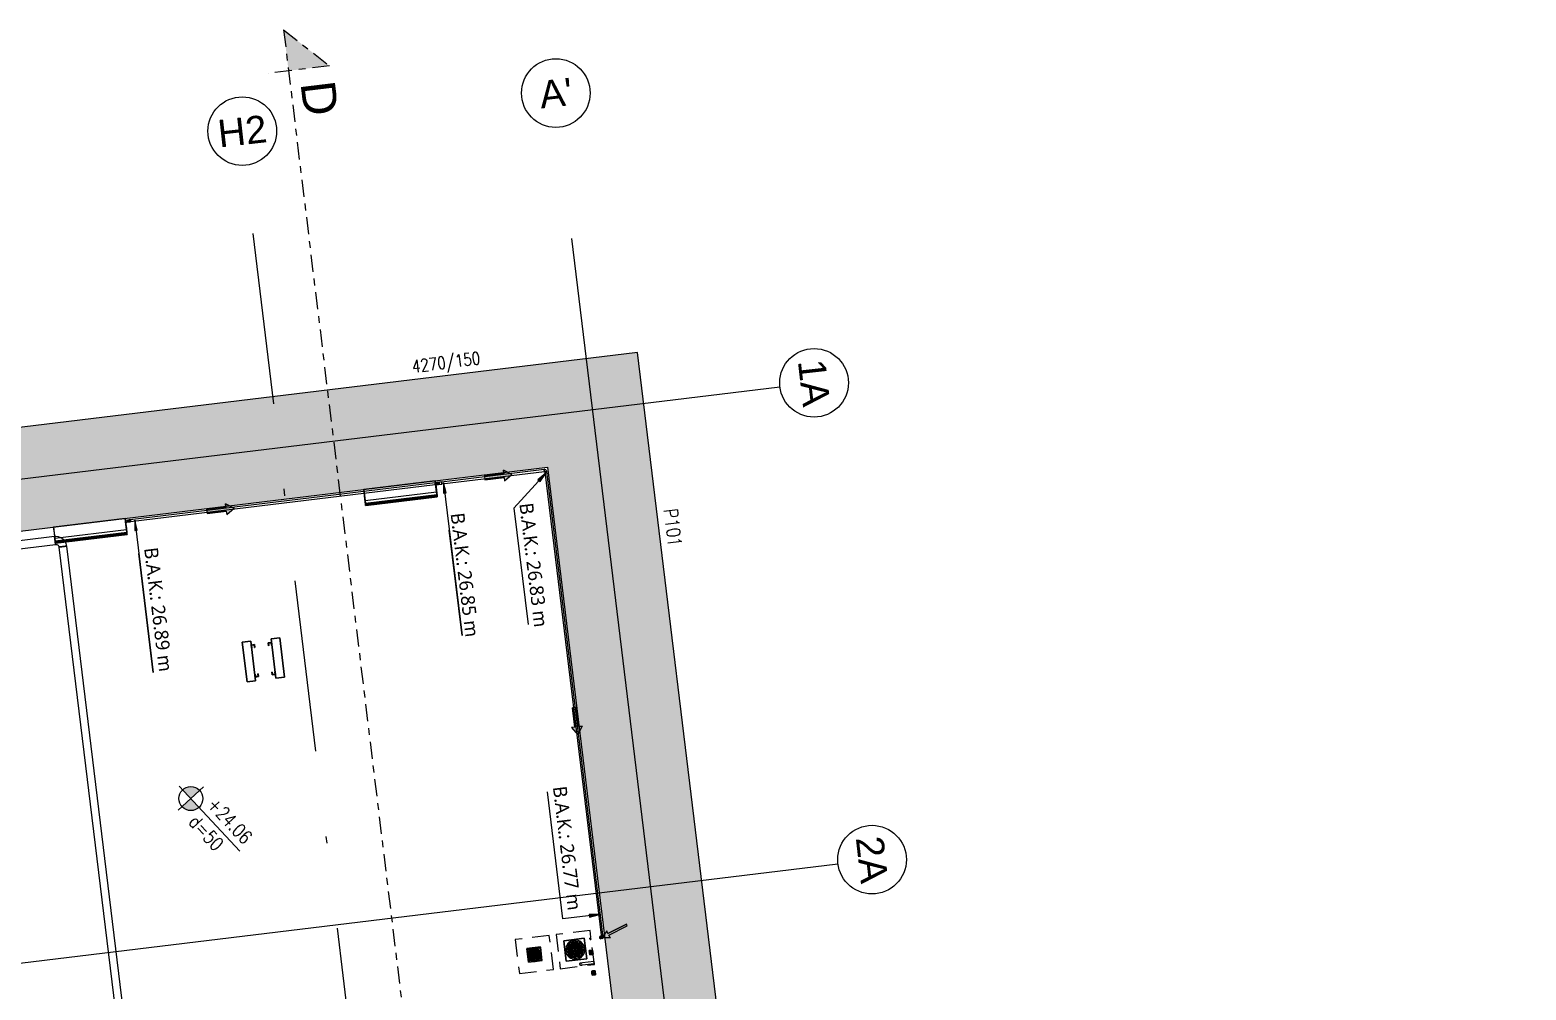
# Model space of a CAD drawing. Header units: millimetres. Extents: x 400392 to 401374, y 4543900 to 4544115.
# Drawn here: x 400468.28 to 400490.07, y 4544090.6 to 4544104.59 of the extents above; entities that cross this region are included whole.
import ezdxf
from ezdxf.enums import TextEntityAlignment as Align

# ---------------------------------------------------------------- set-up
doc = ezdxf.new("R2010")
doc.units = ezdxf.units.MM
for name, pattern in [('AKS', [3, 2.5, -0.25, 0, -0.25]), ('CENTER', [2, 1.25, -0.25, 0.25, -0.25]), ('CIZGI', [0.4, 0.25, -0.15]), ('CONTINU', [0]), ('DASHDOT2', [0.5, 0.25, -0.125, 0, -0.125])]:
    doc.linetypes.add(name, pattern=pattern)
doc.layers.add('A-DETL-GENF', color=92, linetype='Continuous', lineweight=9)
for name, color, linetype in [('aks prota', 2, 'AKS'), ('caks prota', 4, 'Continuous'), ('kesit tarama prota', 252, 'Continuous'), ('kolon tarama prota', 252, 'Continuous'), ('lperde prota', 4, 'Continuous'), ('perde prota', 1, 'Continuous'), ('PRT-AL-TUNEL_EKSENI', 14, 'DASHDOT2'), ('PRT-MI-a_fit_drainage', 10, 'Continuous'), ('skesit prota', 7, 'Continuous'), ('st-s_level (kot)', 6, 'Continuous'), ('st-s_levelmark (kot işareti)', 4, 'Continuous'), ('taks prota', 7, 'Continuous'), ('tkesit prota', 7, 'Continuous'), ('tperde prota', 6, 'Continuous')]:
    doc.layers.add(name, color=color, linetype=linetype)
doc.styles.add('Arial', font='Arial.ttf')
doc.styles.add('OLCU', font='romanstw.shx')
doc.styles.add('Segoe UI Light_1', font='', dxfattribs={"height": 200})
doc.styles.add('TAKS', font='Arial Unicode.ttf')
doc.styles.add('tkolon', font='romanstw.shx')
doc.styles.get('Segoe UI Light_1').set_extended_font_data('Segoe UI Light')

# ---------------------------------------------------------------- blocks, each defined once
blk = doc.blocks.new('+24.06 mekanik')
at = {"layer": 'kolon tarama prota'}
for points in [[(9685, 178306), (9595, 178383), (9636, 178397), (9534, 178679), (9562, 178689), (9664, 178408), (9706, 178423)], [(2867, 178308), (2950, 178182), (2980, 178208)], [(6711, 178308), (6594, 178230), (6594, 178278), (6311, 178278), (6311, 178338), (6594, 178338), (6594, 178386)], [(9348, 178308), (9328, 178158), (9367, 178158)], [(2828, 177815), (2906, 177698), (2858, 177698), (2858, 177415), (2798, 177415), (2798, 177698), (2750, 177698)], [(2828, 176810), (2978, 176790), (2978, 176829)], [(2828, 173737), (2906, 173620), (2858, 173620), (2858, 173337), (2798, 173337), (2798, 173620), (2750, 173620)], [(2828, 172280), (2978, 172261), (2978, 172300)]]:
    blk.add_hatch(color=253, dxfattribs=at).paths.add_polyline_path(points, flags=0)
at = {"layer": 'kolon tarama prota', "color": 253}
for p, q in [((9562, 178689), (9534, 178679)), ((9562, 178689), (9534, 178679)), ((9534, 178679), (9636, 178397)), ((9636, 178397), (9534, 178679)), ((9664, 178408), (9562, 178689)), ((9664, 178408), (9562, 178689)), ((2814, 178289), (2814, 176783)), ((2841, 176783), (2841, 178289)), ((2843, 178289), (2844, 178292)), ((2844, 178292), (2847, 178293)), ((9648, 178322), (2847, 178322)), ((2847, 178295), (9648, 178295)), ((2867, 178308), (2950, 178182)), ((2980, 178208), (2867, 178308)), ((2867, 178308), (3319, 177784)), ((6594, 178338), (6311, 178338)), ((6311, 178338), (6311, 178278)), ((6594, 178338), (6311, 178338)), ((6311, 178338), (6311, 178278)), ((6311, 178278), (6594, 178278)), ((6594, 178278), (6311, 178278)), ((6711, 178308), (6594, 178386)), ((6594, 178386), (6594, 178338)), ((6594, 178386), (6711, 178308)), ((6594, 178338), (6594, 178386)), ((6594, 178230), (6711, 178308)), ((6594, 178230), (6711, 178308)), ((6594, 178278), (6594, 178230)), ((6594, 178278), (6594, 178230)), ((9348, 178308), (9328, 178158)), ((9367, 178158), (9348, 178308)), ((9348, 178308), (9348, 177771)), ((9636, 178397), (9595, 178383)), ((9636, 178397), (9595, 178383)), ((9595, 178383), (9685, 178306)), ((9595, 178383), (9685, 178306)), ((9666, 178325), (9648, 178325)), ((9648, 178292), (9666, 178292)), ((9706, 178423), (9664, 178408)), ((9664, 178408), (9706, 178423)), ((9666, 178291), (9666, 178273)), ((9685, 178306), (9706, 178423)), ((9706, 178423), (9685, 178306)), ((9699, 178273), (9699, 178291)), ((2950, 178182), (2980, 178208)), ((9328, 178158), (9367, 178158)), ((9965, 178045), (9665, 178045)), ((9665, 178045), (9665, 177745)), ((9665, 177745), (9665, 178045)), ((9665, 178045), (9965, 178045)), ((9665, 178045), (9665, 178045)), ((9672, 178138), (9672, 178127)), ((9694, 178127), (9694, 178138)), ((9853, 178145), (9853, 178095)), ((9853, 178145), (9913, 178145)), ((9913, 178145), (9853, 178145)), ((9853, 178095), (9853, 178095)), ((9853, 178095), (9879, 178095)), ((9879, 178095), (9853, 178095)), ((9853, 178095), (9853, 178095)), ((9873, 178143), (9854, 178143)), ((9854, 178143), (9873, 178143)), ((9854, 178143), (9873, 178143)), ((9873, 178143), (9854, 178143)), ((9879, 178095), (9886, 178095)), ((9886, 178095), (9879, 178095)), ((9886, 178095), (9912, 178095)), ((9912, 178095), (9886, 178095)), ((9911, 178143), (9892, 178143)), ((9892, 178143), (9911, 178143)), ((9911, 178143), (9892, 178143)), ((9892, 178143), (9911, 178143)), ((9912, 178095), (9913, 178095)), ((9913, 178095), (9912, 178095)), ((9913, 178095), (9913, 178145)), ((9965, 177745), (9965, 178045)), ((9965, 178045), (9965, 177745)), ((9965, 178045), (9965, 178045)), ((10018, 178145), (10018, 177975)), ((10048, 178145), (10018, 178145)), ((10018, 178145), (10048, 178145)), ((10048, 177975), (10048, 178145)), ((10153, 178145), (10153, 178095)), ((10213, 178145), (10153, 178145)), ((10153, 178145), (10213, 178145)), ((10179, 178095), (10153, 178095)), ((10153, 178095), (10153, 178095)), ((10153, 178095), (10153, 178095)), ((10153, 178095), (10179, 178095)), ((10154, 178143), (10173, 178143)), ((10173, 178143), (10154, 178143)), ((10173, 178143), (10154, 178143)), ((10154, 178143), (10173, 178143)), ((10186, 178095), (10179, 178095)), ((10179, 178095), (10186, 178095)), ((10212, 178095), (10186, 178095)), ((10186, 178095), (10212, 178095)), ((10192, 178143), (10211, 178143)), ((10211, 178143), (10192, 178143)), ((10211, 178143), (10192, 178143)), ((10192, 178143), (10211, 178143)), ((10213, 178095), (10212, 178095)), ((10212, 178095), (10213, 178095)), ((10213, 178095), (10213, 178145)), ((9695, 177900), (9675, 177900)), ((9675, 177900), (9695, 177900)), ((9675, 177900), (9675, 177900)), ((9675, 177890), (9695, 177890)), ((9695, 177890), (9675, 177890)), ((9675, 177890), (9675, 177890)), ((9695, 177900), (9695, 177900)), ((9695, 177890), (9695, 177890)), ((9740, 177900), (9720, 177900)), ((9720, 177900), (9740, 177900)), ((9720, 177900), (9720, 177900)), ((9720, 177890), (9740, 177890)), ((9740, 177890), (9720, 177890)), ((9720, 177890), (9720, 177890)), ((9740, 177900), (9740, 177900)), ((9740, 177890), (9740, 177890)), ((9786, 177900), (9765, 177900)), ((9765, 177900), (9786, 177900)), ((9765, 177900), (9765, 177900)), ((9765, 177890), (9786, 177890)), ((9786, 177890), (9765, 177890)), ((9765, 177890), (9765, 177890)), ((9786, 177900), (9786, 177900)), ((9786, 177890), (9786, 177890)), ((9810, 178035), (9810, 178015)), ((9810, 178015), (9810, 178035)), ((9810, 178035), (9810, 178035)), ((9810, 178015), (9810, 178015)), ((9810, 177990), (9810, 177969)), ((9810, 177969), (9810, 177990)), ((9810, 177990), (9810, 177990)), ((9810, 177969), (9810, 177969)), ((9810, 177944), (9810, 177924)), ((9810, 177924), (9810, 177944)), ((9810, 177944), (9810, 177944)), ((9810, 177924), (9810, 177924)), ((9810, 177865), (9810, 177845)), ((9810, 177845), (9810, 177865)), ((9810, 177865), (9810, 177865)), ((9810, 177845), (9810, 177845)), ((9820, 178015), (9820, 178035)), ((9820, 178035), (9820, 178015)), ((9820, 178035), (9820, 178035)), ((9820, 178015), (9820, 178015)), ((9820, 177969), (9820, 177990)), ((9820, 177990), (9820, 177969)), ((9820, 177990), (9820, 177990)), ((9820, 177969), (9820, 177969)), ((9820, 177924), (9820, 177944)), ((9820, 177944), (9820, 177924)), ((9820, 177944), (9820, 177944)), ((9820, 177924), (9820, 177924)), ((9820, 177845), (9820, 177865)), ((9820, 177865), (9820, 177845)), ((9820, 177865), (9820, 177865)), ((9820, 177845), (9820, 177845)), ((9865, 177900), (9845, 177900)), ((9845, 177900), (9865, 177900)), ((9845, 177900), (9845, 177900)), ((9845, 177890), (9865, 177890)), ((9865, 177890), (9845, 177890)), ((9845, 177890), (9845, 177890)), ((9865, 177900), (9865, 177900)), ((9865, 177890), (9865, 177890)), ((9910, 177900), (9890, 177900)), ((9890, 177900), (9910, 177900)), ((9890, 177900), (9890, 177900)), ((9890, 177890), (9910, 177890)), ((9910, 177890), (9890, 177890)), ((9890, 177890), (9890, 177890)), ((9910, 177900), (9910, 177900)), ((9910, 177890), (9910, 177890)), ((9955, 177900), (9935, 177900)), ((9935, 177900), (9955, 177900)), ((9935, 177900), (9935, 177900)), ((9935, 177890), (9955, 177890)), ((9955, 177890), (9935, 177890)), ((9935, 177890), (9935, 177890)), ((9955, 177900), (9955, 177900)), ((9955, 177890), (9955, 177890)), ((2828, 177815), (2750, 177698)), ((2750, 177698), (2828, 177815)), ((2750, 177698), (2798, 177698)), ((2798, 177698), (2750, 177698)), ((2798, 177698), (2798, 177415)), ((2798, 177698), (2798, 177415)), ((2906, 177698), (2828, 177815)), ((2906, 177698), (2828, 177815)), ((2858, 177415), (2858, 177698)), ((2858, 177698), (2906, 177698)), ((2858, 177698), (2858, 177415)), ((2858, 177698), (2906, 177698)), ((3319, 177784), (5029, 177784)), ((9348, 177771), (7481, 177771)), ((9665, 177745), (9965, 177745)), ((9965, 177745), (9665, 177745)), ((9665, 177745), (9665, 177745)), ((9810, 177820), (9810, 177800)), ((9810, 177800), (9810, 177820)), ((9810, 177820), (9810, 177820)), ((9810, 177800), (9810, 177800)), ((9810, 177775), (9810, 177755)), ((9810, 177755), (9810, 177775)), ((9810, 177775), (9810, 177775)), ((9810, 177755), (9810, 177755)), ((9820, 177800), (9820, 177820)), ((9820, 177820), (9820, 177800)), ((9820, 177820), (9820, 177820)), ((9820, 177800), (9820, 177800)), ((9820, 177755), (9820, 177775)), ((9820, 177775), (9820, 177755)), ((9820, 177775), (9820, 177775)), ((9820, 177755), (9820, 177755)), ((9965, 177745), (9965, 177745)), ((2798, 177415), (2858, 177415)), ((2798, 177415), (2858, 177415)), ((9715, 177395), (9715, 177195)), ((9915, 177395), (9715, 177395)), ((9715, 177395), (9915, 177395)), ((9715, 177195), (9715, 177395)), ((9715, 177395), (9715, 177395)), ((9810, 177388), (9810, 177375)), ((9810, 177375), (9810, 177388)), ((9810, 177388), (9810, 177388)), ((9820, 177375), (9820, 177388)), ((9820, 177388), (9820, 177375)), ((9820, 177388), (9820, 177388)), ((9915, 177195), (9915, 177395)), ((9915, 177395), (9915, 177195)), ((9915, 177395), (9915, 177395)), ((9715, 177195), (9915, 177195)), ((9915, 177195), (9715, 177195)), ((9715, 177195), (9715, 177195)), ((9735, 177300), (9722, 177300)), ((9722, 177300), (9735, 177300)), ((9722, 177300), (9722, 177300)), ((9722, 177290), (9735, 177290)), ((9735, 177290), (9722, 177290)), ((9722, 177290), (9722, 177290)), ((9735, 177300), (9735, 177300)), ((9735, 177290), (9735, 177290)), ((9765, 177300), (9752, 177300)), ((9752, 177300), (9765, 177300)), ((9752, 177300), (9752, 177300)), ((9752, 177290), (9765, 177290)), ((9765, 177290), (9752, 177290)), ((9752, 177290), (9752, 177290)), ((9765, 177300), (9765, 177300)), ((9765, 177290), (9765, 177290)), ((9796, 177300), (9782, 177300)), ((9782, 177300), (9796, 177300)), ((9782, 177300), (9782, 177300)), ((9782, 177290), (9796, 177290)), ((9796, 177290), (9782, 177290)), ((9782, 177290), (9782, 177290)), ((9796, 177300), (9796, 177300)), ((9796, 177290), (9796, 177290)), ((9810, 177375), (9810, 177375)), ((9810, 177358), (9810, 177345)), ((9810, 177345), (9810, 177358)), ((9810, 177358), (9810, 177358)), ((9810, 177345), (9810, 177345)), ((9810, 177328), (9810, 177314)), ((9810, 177314), (9810, 177328)), ((9810, 177328), (9810, 177328)), ((9810, 177314), (9810, 177314)), ((9810, 177275), (9810, 177262)), ((9810, 177262), (9810, 177275)), ((9810, 177275), (9810, 177275)), ((9810, 177262), (9810, 177262)), ((9810, 177245), (9810, 177232)), ((9810, 177232), (9810, 177245)), ((9810, 177245), (9810, 177245)), ((9810, 177232), (9810, 177232)), ((9810, 177215), (9810, 177202)), ((9810, 177202), (9810, 177215)), ((9810, 177215), (9810, 177215)), ((9810, 177202), (9810, 177202)), ((9820, 177375), (9820, 177375)), ((9820, 177345), (9820, 177358)), ((9820, 177358), (9820, 177345)), ((9820, 177358), (9820, 177358)), ((9820, 177345), (9820, 177345)), ((9820, 177314), (9820, 177328)), ((9820, 177328), (9820, 177314)), ((9820, 177328), (9820, 177328)), ((9820, 177314), (9820, 177314)), ((9820, 177262), (9820, 177275)), ((9820, 177275), (9820, 177262)), ((9820, 177275), (9820, 177275)), ((9820, 177262), (9820, 177262)), ((9820, 177232), (9820, 177245)), ((9820, 177245), (9820, 177232)), ((9820, 177245), (9820, 177245)), ((9820, 177232), (9820, 177232)), ((9820, 177202), (9820, 177215)), ((9820, 177215), (9820, 177202)), ((9820, 177215), (9820, 177215)), ((9820, 177202), (9820, 177202)), ((9848, 177300), (9835, 177300)), ((9835, 177300), (9848, 177300)), ((9835, 177300), (9835, 177300)), ((9835, 177290), (9848, 177290)), ((9848, 177290), (9835, 177290)), ((9835, 177290), (9835, 177290)), ((9848, 177300), (9848, 177300)), ((9848, 177290), (9848, 177290)), ((9878, 177300), (9865, 177300)), ((9865, 177300), (9878, 177300)), ((9865, 177300), (9865, 177300)), ((9865, 177290), (9878, 177290)), ((9878, 177290), (9865, 177290)), ((9865, 177290), (9865, 177290)), ((9878, 177300), (9878, 177300)), ((9878, 177290), (9878, 177290)), ((9908, 177300), (9895, 177300)), ((9895, 177300), (9908, 177300)), ((9895, 177300), (9895, 177300)), ((9895, 177290), (9908, 177290)), ((9908, 177290), (9895, 177290)), ((9895, 177290), (9895, 177290)), ((9908, 177300), (9908, 177300)), ((9908, 177290), (9908, 177290)), ((9915, 177195), (9915, 177195)), ((2812, 176783), (2812, 176688)), ((2978, 176829), (2828, 176810)), ((2828, 176810), (2978, 176790)), ((2828, 176810), (5071, 176810)), ((2843, 176688), (2843, 176783)), ((2978, 176790), (2978, 176829)), ((5071, 176810), (3524, 176810)), ((2872, 176695), (2783, 176695)), ((2783, 176695), (2783, 176695)), ((2783, 176695), (2876, 176695)), ((2783, 175645), (2783, 176695)), ((2783, 175645), (2783, 176695)), ((2808, 176700), (2808, 176695)), ((2848, 176700), (2808, 176700)), ((2808, 176700), (2848, 176700)), ((2848, 176695), (2808, 176695)), ((2808, 176695), (2848, 176695)), ((2814, 176717), (2814, 176700)), ((2828, 176717), (2814, 176717)), ((2814, 176717), (2828, 176717)), ((2828, 176700), (2814, 176700)), ((2814, 176700), (2828, 176700)), ((2814, 176688), (2814, 172217)), ((2819, 176700), (2819, 176695)), ((2819, 176700), (2819, 176695)), ((2839, 176700), (2819, 176700)), ((2819, 176700), (2839, 176700)), ((2839, 176700), (2819, 176700)), ((2819, 176700), (2839, 176700)), ((2839, 176695), (2819, 176695)), ((2819, 176695), (2839, 176695)), ((2839, 176695), (2819, 176695)), ((2819, 176695), (2839, 176695)), ((2841, 176717), (2828, 176717)), ((2828, 176717), (2841, 176717)), ((2828, 176717), (2828, 176717)), ((2828, 176717), (2828, 176717)), ((2841, 176700), (2828, 176700)), ((2828, 176700), (2841, 176700)), ((2839, 176695), (2839, 176700)), ((2839, 176695), (2839, 176700)), ((2841, 176700), (2841, 176717)), ((2841, 172217), (2841, 176688)), ((2848, 176695), (2848, 176700)), ((2948, 176695), (2872, 176695)), ((2876, 176695), (2927, 176695)), ((2927, 176695), (3003, 176695)), ((2988, 176695), (2948, 176695)), ((2948, 175645), (2948, 176695)), ((2996, 176695), (2988, 176695)), ((2988, 175645), (2988, 176695)), ((3021, 176695), (2996, 176695)), ((2996, 175645), (2996, 176695)), ((3003, 176695), (3021, 176695)), ((3003, 175645), (3003, 176695)), ((3021, 176695), (3021, 175645)), ((3022, 175645), (3022, 176695)), ((2808, 176170), (2808, 176170)), ((2876, 175645), (2783, 175645)), ((2783, 175645), (2783, 175645)), ((2783, 175645), (2872, 175645)), ((2872, 175645), (2948, 175645)), ((2927, 175645), (2876, 175645)), ((3003, 175645), (2927, 175645)), ((2948, 175645), (2988, 175645)), ((2988, 175645), (2996, 175645)), ((2996, 175645), (3021, 175645)), ((3021, 175645), (3003, 175645)), ((5363, 174170), (4783, 174170)), ((4783, 174170), (4783, 174045)), ((4783, 174045), (4783, 174170)), ((4783, 174170), (5363, 174170)), ((4783, 174170), (4783, 174170)), ((5363, 174045), (5363, 174170)), ((5363, 174170), (5363, 174045)), ((5363, 174170), (5363, 174170)), ((4783, 174045), (5363, 174045)), ((5363, 174045), (4783, 174045)), ((4783, 174045), (4783, 174045)), ((4878, 174045), (4838, 174045)), ((4838, 174045), (4838, 173995)), ((4838, 173995), (4838, 174045)), ((4838, 174045), (4878, 174045)), ((4838, 174045), (4838, 174045)), ((4838, 173995), (4878, 173995)), ((4878, 173995), (4838, 173995)), ((4838, 173995), (4838, 173995)), ((4843, 174000), (4843, 174040)), ((4843, 174040), (4878, 174040)), ((4878, 174040), (4843, 174040)), ((4843, 174040), (4843, 174000)), ((4843, 174040), (4843, 174040)), ((4878, 174000), (4843, 174000)), ((4843, 174000), (4878, 174000)), ((4843, 174000), (4843, 174000)), ((4878, 174040), (4878, 174045)), ((4878, 174045), (4878, 174040)), ((4878, 174045), (4878, 174045)), ((4878, 174040), (4878, 174040)), ((4878, 173995), (4878, 174000)), ((4878, 174000), (4878, 173995)), ((4878, 174000), (4878, 174000)), ((4878, 173995), (4878, 173995)), ((5308, 174045), (5268, 174045)), ((5268, 174045), (5268, 174040)), ((5268, 174040), (5268, 174045)), ((5268, 174045), (5308, 174045)), ((5268, 174045), (5268, 174045)), ((5268, 174040), (5303, 174040)), ((5303, 174040), (5268, 174040)), ((5268, 174040), (5268, 174040)), ((5303, 174000), (5268, 174000)), ((5268, 174000), (5268, 173995)), ((5268, 173995), (5268, 174000)), ((5268, 174000), (5303, 174000)), ((5268, 174000), (5268, 174000)), ((5268, 173995), (5308, 173995)), ((5308, 173995), (5268, 173995)), ((5268, 173995), (5268, 173995)), ((5303, 174040), (5303, 174000)), ((5303, 174000), (5303, 174040)), ((5303, 174040), (5303, 174040)), ((5303, 174000), (5303, 174000)), ((5308, 173995), (5308, 174045)), ((5308, 174045), (5308, 173995)), ((5308, 174045), (5308, 174045)), ((5308, 173995), (5308, 173995)), ((5363, 174045), (5363, 174045)), ((2828, 173737), (2750, 173620)), ((2750, 173620), (2828, 173737)), ((2906, 173620), (2828, 173737)), ((2906, 173620), (2828, 173737)), ((5363, 173745), (4783, 173745)), ((4783, 173745), (4783, 173620)), ((4783, 173620), (4783, 173745)), ((4783, 173745), (5363, 173745)), ((4783, 173745), (4783, 173745)), ((4838, 173795), (4838, 173745)), ((4878, 173795), (4838, 173795)), ((4838, 173795), (4878, 173795)), ((4838, 173745), (4838, 173795)), ((4838, 173795), (4838, 173795)), ((4838, 173745), (4878, 173745)), ((4878, 173745), (4838, 173745)), ((4838, 173745), (4838, 173745)), ((4843, 173750), (4843, 173790)), ((4843, 173790), (4878, 173790)), ((4878, 173790), (4843, 173790)), ((4843, 173790), (4843, 173750)), ((4843, 173790), (4843, 173790)), ((4878, 173750), (4843, 173750)), ((4843, 173750), (4878, 173750)), ((4843, 173750), (4843, 173750)), ((4878, 173790), (4878, 173795)), ((4878, 173795), (4878, 173790)), ((4878, 173795), (4878, 173795)), ((4878, 173790), (4878, 173790)), ((4878, 173745), (4878, 173750)), ((4878, 173750), (4878, 173745)), ((4878, 173750), (4878, 173750)), ((4878, 173745), (4878, 173745)), ((5308, 173795), (5268, 173795)), ((5268, 173795), (5268, 173790)), ((5268, 173790), (5268, 173795)), ((5268, 173795), (5308, 173795)), ((5268, 173795), (5268, 173795)), ((5268, 173790), (5303, 173790)), ((5303, 173790), (5268, 173790)), ((5268, 173790), (5268, 173790)), ((5303, 173750), (5268, 173750)), ((5268, 173750), (5268, 173745)), ((5268, 173745), (5268, 173750)), ((5268, 173750), (5303, 173750)), ((5268, 173750), (5268, 173750)), ((5268, 173745), (5308, 173745)), ((5308, 173745), (5268, 173745)), ((5268, 173745), (5268, 173745)), ((5303, 173790), (5303, 173750)), ((5303, 173750), (5303, 173790)), ((5303, 173790), (5303, 173790)), ((5303, 173750), (5303, 173750)), ((5308, 173745), (5308, 173795)), ((5308, 173795), (5308, 173745)), ((5308, 173795), (5308, 173795)), ((5308, 173745), (5308, 173745)), ((5363, 173620), (5363, 173745)), ((5363, 173745), (5363, 173620)), ((5363, 173745), (5363, 173745)), ((2750, 173620), (2798, 173620)), ((2798, 173620), (2750, 173620)), ((2798, 173620), (2798, 173337)), ((2798, 173620), (2798, 173337)), ((2858, 173337), (2858, 173620)), ((2858, 173620), (2906, 173620)), ((2858, 173620), (2858, 173337)), ((2858, 173620), (2906, 173620)), ((4783, 173620), (5363, 173620)), ((5363, 173620), (4783, 173620)), ((4783, 173620), (4783, 173620)), ((5363, 173620), (5363, 173620)), ((2798, 173337), (2858, 173337)), ((2798, 173337), (2858, 173337)), ((2814, 172179), (2814, 172150)), ((2978, 172300), (2828, 172280)), ((2828, 172280), (2978, 172261)), ((2828, 172280), (5061, 172280)), ((2841, 172150), (2841, 172179)), ((2978, 172261), (2978, 172300)), ((5061, 172280), (3314, 172280)), ((2872, 172145), (2783, 172145)), ((2783, 172145), (2783, 172145)), ((2783, 172145), (2876, 172145)), ((2783, 171095), (2783, 172145)), ((2783, 171095), (2783, 172145)), ((2808, 172150), (2808, 172145)), ((2848, 172150), (2808, 172150)), ((2808, 172150), (2848, 172150)), ((2848, 172145), (2808, 172145)), ((2808, 172145), (2848, 172145)), ((2819, 172150), (2819, 172145)), ((2819, 172150), (2819, 172145)), ((2839, 172150), (2819, 172150)), ((2819, 172150), (2839, 172150)), ((2839, 172150), (2819, 172150)), ((2819, 172150), (2839, 172150)), ((2839, 172145), (2819, 172145)), ((2819, 172145), (2839, 172145)), ((2839, 172145), (2819, 172145)), ((2819, 172145), (2839, 172145)), ((2839, 172145), (2839, 172150)), ((2839, 172145), (2839, 172150)), ((2848, 172145), (2848, 172150)), ((2948, 172145), (2872, 172145)), ((2876, 172145), (2927, 172145)), ((2927, 172145), (3003, 172145)), ((2988, 172145), (2948, 172145)), ((2948, 171095), (2948, 172145)), ((2996, 172145), (2988, 172145)), ((2988, 171095), (2988, 172145)), ((3021, 172145), (2996, 172145)), ((2996, 171095), (2996, 172145)), ((3003, 172145), (3021, 172145)), ((3003, 171095), (3003, 172145)), ((3021, 172145), (3021, 171095)), ((3022, 171095), (3022, 172145)), ((2808, 171620), (2808, 171620)), ((2876, 171095), (2783, 171095)), ((2783, 171095), (2783, 171095)), ((2783, 171095), (2872, 171095)), ((2872, 171095), (2948, 171095)), ((2927, 171095), (2876, 171095)), ((2924, 171093), (2925, 165604)), ((2924, 171093), (2981, 171093)), ((2981, 171093), (2924, 171093)), ((2924, 171093), (3038, 171093)), ((3038, 171093), (2924, 171093)), ((3003, 171095), (2927, 171095)), ((2948, 171095), (2988, 171095)), ((2981, 171093), (3038, 171093)), ((3038, 171093), (2981, 171093)), ((2988, 171095), (2996, 171095)), ((2996, 171095), (3021, 171095)), ((3021, 171095), (3003, 171095)), ((3040, 165604), (3038, 171093)), ((20431, 171252), (3083, 171252)), ((3083, 171252), (3083, 171137)), ((3083, 171137), (3083, 171252)), ((3083, 171137), (20431, 171137))]:
    blk.add_line(p, q, dxfattribs=at)
at = {"layer": 'kolon tarama prota', "color": 253, "flags": 128}
for points in [[(2822, 178314), (2814, 178298), (2812, 178289)], [(2847, 178324), (2829, 178319), (2822, 178314)], [(9683, 178325), (9678, 178325), (9667, 178325), (9666, 178325)], [(9666, 178308), (9671, 178320), (9682, 178325), (9683, 178325)], [(9666, 178291), (9666, 178303), (9666, 178308), (9666, 178308)], [(9683, 178292), (9671, 178297), (9666, 178308), (9666, 178308)], [(9666, 178292), (9677, 178292), (9683, 178292), (9683, 178292)], [(9683, 178325), (9694, 178320), (9699, 178309), (9699, 178308)], [(9699, 178308), (9694, 178297), (9683, 178292), (9683, 178292)], [(9699, 178308), (9699, 178304), (9699, 178293), (9699, 178291)], [(10018, 177975), (10018, 177959), (10018, 177948), (10018, 177945)], [(10048, 177945), (10048, 177949), (10048, 177962), (10048, 177975)], [(2812, 176736), (2817, 176747), (2828, 176751)], [(2812, 176717), (2812, 176729), (2812, 176736), (2812, 176736)], [(2828, 176721), (2817, 176725), (2812, 176736)], [(2828, 176751), (2838, 176746), (2843, 176736)], [(2843, 176736), (2838, 176725), (2828, 176721)], [(2843, 176736), (2843, 176731), (2843, 176720), (2843, 176717)], [(2812, 172217), (2812, 172205), (2812, 172199), (2812, 172198)], [(2812, 172198), (2817, 172209), (2828, 172214)], [(2812, 172179), (2812, 172192), (2812, 172198), (2812, 172198)], [(2828, 172183), (2817, 172188), (2812, 172198)], [(2828, 172214), (2838, 172209), (2843, 172198)], [(2843, 172198), (2838, 172187), (2828, 172183)], [(2843, 172198), (2843, 172203), (2843, 172214), (2843, 172217)], [(2843, 172198), (2843, 172194), (2843, 172182), (2843, 172179)], [(3083, 171252), (3044, 171247), (3008, 171233), (2976, 171211), (2951, 171181), (2933, 171147), (2925, 171109), (2924, 171093)], [(3038, 171093), (3043, 171113), (3056, 171128), (3075, 171137), (3083, 171137)]]:
    blk.add_lwpolyline(points, dxfattribs=at)
at = {"layer": 'kolon tarama prota', "color": 253}
for centre, radius, start, end in [((9683, 178308), 16.3, 0, 180), ((9683, 178308), 16.3, 90, 270), ((9683, 178308), 16.3, 180, 0), ((9683, 178308), 13.3, 0, 180), ((9683, 178308), 13.3, 180, 0), ((9683, 178302), 6.67, 90, 270), ((9683, 178308), 16.3, 270, 90), ((9683, 178315), 6.67, 270, 90), ((9815, 177895), 140, 92.0467, 177.9533), ((9815, 177895), 140, 92.0467, 177.9533), ((9815, 177895), 140, 182.0467, 267.9533), ((9815, 177895), 140, 182.0467, 267.9533), ((9815, 177895), 120, 92.388, 177.612), ((9815, 177895), 120, 92.388, 177.612), ((9815, 177895), 120, 182.388, 267.612), ((9815, 177895), 120, 182.388, 267.612), ((9815, 177895), 100, 90, 270), ((9815, 177895), 100, 90, 270), ((9815, 177895), 95, 93.017, 176.983), ((9815, 177895), 95, 93.017, 176.983), ((9815, 177895), 95, 183.017, 266.983), ((9815, 177895), 95, 183.017, 266.983), ((9815, 177895), 90, 90, 270), ((9815, 177895), 90, 90, 270), ((9815, 177895), 75, 93.8226, 176.1774), ((9815, 177895), 75, 93.8226, 176.1774), ((9815, 177895), 75, 183.8226, 266.1774), ((9815, 177895), 75, 183.8226, 266.1774), ((9815, 177895), 59, 0, 180), ((9815, 177895), 59, 180, 0), ((9815, 177895), 50, 90, 270), ((9815, 177895), 50, 90, 270), ((9815, 177895), 50, 95.7392, 174.2608), ((9815, 177895), 50, 95.7392, 174.2608), ((9815, 177895), 50, 185.7392, 264.2608), ((9815, 177895), 50, 185.7392, 264.2608), ((9815, 177895), 30, 99.5941, 170.4059), ((9815, 177895), 30, 99.5941, 170.4059), ((9815, 177865), 29.5, 90, 270), ((9815, 177895), 30, 189.5941, 260.4059), ((9815, 177895), 30, 189.5941, 260.4059), ((9815, 177895), 100, 270, 90), ((9815, 177895), 100, 270, 90), ((9815, 177895), 90, 270, 90), ((9815, 177895), 90, 270, 90), ((9815, 177924), 29.5, 270, 90), ((9815, 177895), 50, 270, 90), ((9815, 177895), 50, 270, 90), ((9815, 177895), 140, 2.0467, 87.9533), ((9815, 177895), 140, 2.0467, 87.9533), ((9815, 177895), 120, 2.388, 87.612), ((9815, 177895), 120, 2.388, 87.612), ((9815, 177895), 95, 3.017, 86.983), ((9815, 177895), 95, 3.017, 86.983), ((9815, 177895), 75, 3.8226, 86.1774), ((9815, 177895), 75, 3.8226, 86.1774), ((9815, 177895), 50, 5.7392, 84.2608), ((9815, 177895), 50, 5.7392, 84.2608), ((9815, 177895), 30, 9.5941, 80.4059), ((9815, 177895), 30, 9.5941, 80.4059), ((9815, 177895), 50, 275.7392, 354.2608), ((9815, 177895), 30, 279.5941, 350.4059), ((9815, 177895), 95, 273.017, 356.983), ((9815, 177895), 75, 273.8226, 356.1774), ((9815, 177895), 140, 272.0467, 357.9533), ((9815, 177895), 120, 272.388, 357.612), ((9815, 177895), 75, 273.8226, 356.1774), ((9815, 177895), 95, 273.017, 356.983), ((9815, 177895), 120, 272.388, 357.612), ((9815, 177895), 140, 272.0467, 357.9533), ((9815, 177895), 30, 279.5941, 350.4059), ((9815, 177895), 50, 275.7392, 354.2608), ((10033, 177945), 15, 0, 180), ((10033, 177945), 15, 180, 0), ((9815, 177295), 100, 90, 270), ((9815, 177295), 100, 90, 270), ((9815, 177295), 93.3, 93.0709, 176.9291), ((9815, 177295), 93.3, 93.0709, 176.9291), ((9815, 177295), 100, 270, 90), ((9815, 177295), 100, 270, 90), ((9815, 177295), 93.3, 3.0709, 86.9291), ((9815, 177295), 93.3, 3.0709, 86.9291), ((9815, 177295), 93.3, 183.0709, 266.9291), ((9815, 177295), 93.3, 183.0709, 266.9291), ((9815, 177295), 90, 90, 270), ((9815, 177295), 90, 90, 270), ((9815, 177295), 80, 93.5833, 176.4167), ((9815, 177295), 80, 93.5833, 176.4167), ((9815, 177295), 80, 183.5833, 266.4167), ((9815, 177295), 80, 183.5833, 266.4167), ((9815, 177295), 63.3, 94.5281, 175.4719), ((9815, 177295), 63.3, 94.5281, 175.4719), ((9815, 177295), 63.3, 184.5281, 265.4719), ((9815, 177295), 63.3, 184.5281, 265.4719), ((9815, 177295), 50, 95.7392, 174.2608), ((9815, 177295), 50, 95.7392, 174.2608), ((9815, 177295), 50, 185.7392, 264.2608), ((9815, 177295), 50, 185.7392, 264.2608), ((9815, 177295), 45, 0, 180), ((9815, 177295), 45, 180, 0), ((9815, 177295), 35, 90, 270), ((9815, 177295), 35, 90, 270), ((9815, 177295), 33.3, 98.6269, 171.3731), ((9815, 177295), 33.3, 98.6269, 171.3731), ((9815, 177295), 33.3, 188.6269, 261.3731), ((9815, 177295), 33.3, 188.6269, 261.3731), ((9815, 177272), 22.5, 90, 270), ((9815, 177295), 20, 104.4775, 165.5225), ((9815, 177295), 20, 104.4775, 165.5225), ((9815, 177295), 20, 194.4775, 255.5225), ((9815, 177295), 20, 194.4775, 255.5225), ((9815, 177295), 90, 270, 90), ((9815, 177295), 90, 270, 90), ((9815, 177317), 22.5, 270, 90), ((9815, 177295), 35, 270, 90), ((9815, 177295), 35, 270, 90), ((9815, 177295), 80, 3.5833, 86.4167), ((9815, 177295), 80, 3.5833, 86.4167), ((9815, 177295), 63.3, 4.5281, 85.4719), ((9815, 177295), 63.3, 4.5281, 85.4719), ((9815, 177295), 50, 5.7392, 84.2608), ((9815, 177295), 50, 5.7392, 84.2608), ((9815, 177295), 33.3, 8.6269, 81.3731), ((9815, 177295), 33.3, 8.6269, 81.3731), ((9815, 177295), 20, 14.4775, 75.5225), ((9815, 177295), 20, 14.4775, 75.5225), ((9815, 177295), 93.3, 273.0709, 356.9291), ((9815, 177295), 80, 273.5833, 356.4167), ((9815, 177295), 20, 284.4775, 345.5225), ((9815, 177295), 33.3, 278.6269, 351.3731), ((9815, 177295), 50, 275.7392, 354.2608), ((9815, 177295), 63.3, 274.5281, 355.4719), ((9815, 177295), 80, 273.5833, 356.4167), ((9815, 177295), 93.3, 273.0709, 356.9291), ((9815, 177295), 33.3, 278.6269, 351.3731), ((9815, 177295), 20, 284.4775, 345.5225), ((9815, 177295), 63.3, 274.5281, 355.4719), ((9815, 177295), 50, 275.7392, 354.2608), ((2828, 176736), 15.5, 90, 270), ((2828, 176736), 15.2, 90, 270), ((2828, 176736), 13.3, 0, 180), ((2828, 176736), 13.3, 180, 0), ((2828, 176729), 6.67, 90, 270), ((2828, 176736), 15.5, 270, 90), ((2828, 176736), 15.2, 270, 90), ((2828, 176742), 6.67, 270, 90), ((2828, 172198), 15.2, 90, 270), ((2828, 172198), 15.2, 90, 270), ((2828, 172198), 13.3, 0, 180), ((2828, 172198), 13.3, 180, 0), ((2828, 172192), 6.67, 90, 270), ((2828, 172198), 15.2, 270, 90), ((2828, 172198), 15.2, 270, 90), ((2828, 172205), 6.67, 270, 90)]:
    blk.add_arc(centre, radius, start, end, dxfattribs=at)
for centre, major_axis, ratio, start_param, end_param in [((2828, 178289), (15.2, 0), 0.00997, 6.273186, 9.414779), ((2828, 178289), (-15.2, 0), 0.00997, 6.273186, 9.414779), ((2828, 178289), (-13.3, 0), 0.01, 4.712389, 6.283185), ((2828, 178289), (13.3, 0), 0.01, 3.141593, 4.712389), ((2828, 178289), (13.3, 0), 0.01, 0, 1.570796), ((2828, 178289), (13.3, 0), 0.01, 4.712389, 6.283185), ((2847, 178308), (0, 15.2), 0.01, 0.009969, 3.151562), ((2847, 178308), (0, 13.3), 0.01, 0, 1.570796), ((2847, 178308), (0, 13.3), 0.01, 1.570796, 3.141593), ((2847, 178308), (0, 15.2), 0.01, 3.151562, 6.293155), ((2847, 178308), (0, 13.3), 0.01, 4.712389, 6.283185), ((2847, 178308), (0, 13.3), 0.01, 3.141593, 4.712389), ((9648, 178308), (0, 16.3), 0.01, 4.712389, 7.853982), ((9648, 178308), (0, 13.3), 0.01, 0, 1.570796), ((9648, 178308), (0, 13.3), 0.01, 1.570796, 3.141593), ((9648, 178308), (0, 16.3), 0.01, 1.570796, 4.712389), ((9648, 178308), (0, 13.3), 0.01, 4.712389, 6.283185), ((9648, 178308), (0, 13.3), 0.01, 3.141593, 4.712389), ((9683, 178273), (-16.3, 0), 0.01, 4.712389, 7.853982), ((9683, 178273), (16.3, 0), 0.01, 4.712389, 7.853982), ((9683, 178138), (11.1, 0), 0.01, 3.141593, 6.283185), ((9683, 178138), (11.1, 0), 0.01, 0, 3.141593), ((9683, 178127), (11.1, 0), 0.01, 0, 3.141593), ((9683, 178127), (-11.1, 0), 0.01, 0, 3.141593), ((2828, 176783), (-15.5, 0), 0.01, 4.712389, 7.853982), ((2828, 176783), (13.3, 0), 0.01, 1.570796, 3.141593), ((2828, 176783), (13.3, 0), 0.01, 3.141593, 4.712389), ((2828, 176783), (15.5, 0), 0.01, 4.712389, 7.853982), ((2828, 176783), (-13.3, 0), 0.01, 3.141593, 4.712389), ((2828, 176783), (-13.3, 0), 0.01, 1.570796, 3.141593), ((2828, 176688), (-15.5, 0), 0.01, 4.712389, 7.853982), ((2828, 176688), (-13.3, 0), 0.01, 4.712389, 6.283185), ((2828, 176688), (13.3, 0), 0.01, 3.141593, 4.712389), ((2828, 176688), (-15.5, 0), 0.01, 1.570796, 4.712389), ((2828, 176688), (-13.3, 0), 0.01, 3.141593, 4.712389), ((2828, 176688), (13.3, 0), 0.01, 4.712389, 6.283185), ((2828, 172217), (15.2, 0), 0.01, 1.570796, 4.712389), ((2828, 172179), (15.2, 0), 0.01, 1.570796, 4.712389), ((2828, 172217), (-13.3, 0), 0.01, 4.712389, 6.283185), ((2828, 172217), (13.3, 0), 0.01, 3.141593, 4.712389), ((2828, 172179), (13.3, 0), 0.01, 1.570796, 3.141593), ((2828, 172179), (13.3, 0), 0.01, 3.141593, 4.712389), ((2828, 172217), (-13.3, 0), 0.01, 3.141593, 4.712389), ((2828, 172217), (13.3, 0), 0.01, 4.712389, 6.283185), ((2828, 172217), (-15.2, 0), 0.01, 1.570796, 4.712389), ((2828, 172179), (13.3, 0), 0.01, 0, 1.570796), ((2828, 172179), (-15.2, 0), 0.01, 1.570796, 4.712389), ((2828, 172179), (13.3, 0), 0.01, 4.712389, 6.283185), ((2828, 172150), (13.3, 0), 0.01, 1.570796, 3.141593), ((2828, 172150), (-13.3, 0), 0.01, 0, 1.570796), ((2828, 172150), (13.3, 0), 0.01, 0, 1.570796), ((2828, 172150), (-13.3, 0), 0.01, 1.570796, 3.141593), ((3083, 171195), (0, 57.2), 0.000001, 5.497787, 10.995574), ((3083, 171195), (0, 57.2), 0.000001, 4.712389, 8.63938), ((3083, 171195), (0, 57.2), 0.000001, 4.712389, 5.497787), ((3083, 171195), (0, 57.2), 0.000001, 2.356194, 4.712389)]:
    blk.add_ellipse(centre, major_axis=major_axis, ratio=ratio, start_param=start_param, end_param=end_param, dxfattribs=at)
for points in [[(9854, 178143), (9854, 178135), (9853, 178119), (9853, 178103), (9853, 178095)], [(9853, 178095), (9853, 178103), (9853, 178119), (9854, 178135), (9854, 178143)], [(9879, 178095), (9878, 178103), (9876, 178119), (9874, 178135), (9873, 178143)], [(9873, 178143), (9874, 178135), (9876, 178119), (9878, 178103), (9879, 178095)], [(9892, 178143), (9891, 178135), (9889, 178119), (9887, 178103), (9886, 178095)], [(9886, 178095), (9887, 178103), (9889, 178119), (9891, 178135), (9892, 178143)], [(9912, 178095), (9912, 178103), (9912, 178119), (9912, 178135), (9911, 178143)], [(9911, 178143), (9912, 178135), (9912, 178119), (9912, 178103), (9912, 178095)], [(10153, 178095), (10153, 178103), (10153, 178119), (10154, 178135), (10154, 178143)], [(10154, 178143), (10154, 178135), (10153, 178119), (10153, 178103), (10153, 178095)], [(10173, 178143), (10174, 178135), (10176, 178119), (10178, 178103), (10179, 178095)], [(10179, 178095), (10178, 178103), (10176, 178119), (10174, 178135), (10173, 178143)], [(10186, 178095), (10187, 178103), (10189, 178119), (10191, 178135), (10192, 178143)], [(10192, 178143), (10191, 178135), (10189, 178119), (10187, 178103), (10186, 178095)], [(10211, 178143), (10211, 178135), (10212, 178119), (10212, 178103), (10212, 178095)], [(10212, 178095), (10212, 178103), (10212, 178119), (10211, 178135), (10211, 178143)]]:
    blk.add_open_spline(points, degree=3, dxfattribs=at)
at = {"layer": 'kolon tarama prota', "color": 253, "style": 'Segoe UI Light_1'}
for s, p in [('B.A.K.: 26.83 m', (3265, 177870)), ('B.A.K.: 26.77 m', (7421, 177857)), ('B.A.K.: 26.85 m', (3287, 176858)), ('B.A.K.: 26.89 m', (3250, 172366))]:
    blk.add_text(s, height=200, dxfattribs=at).set_placement(p)
blk = doc.blocks.new('YER SUZGECI_20x20')
at = {"color": 2}
blk.add_lwpolyline([(-20, 0), (0, 0), (0, 20), (-20, 20)], close=True, dxfattribs=at)
for points in [[(0, 20), (-20, 0)], [(-20, 20), (0, 0)]]:
    blk.add_lwpolyline(points, dxfattribs=at)
blk.add_circle((-10, 10), 7, dxfattribs=at)
blk = doc.blocks.new('PLAN_KOT')
at = {"layer": 'st-s_levelmark (kot işareti)'}
h = blk.add_hatch(color=256, dxfattribs=at)
h.paths.add_polyline_path([(0, 17.5, 0.414214), (-17.5, 0), (0, 0)])
h.paths.add_polyline_path([(17.5, 0), (0, 0), (0, -17.5, 0.414214)])
for p, q in [((0, 25), (0, -25)), ((105, 0), (-25, 0))]:
    blk.add_line(p, q, dxfattribs=at)
blk.add_circle((0, 0), 17.5, dxfattribs=at)
at = {"layer": 'st-s_level (kot)', "color": 6, "style": 'OLCU', "width": 0.8}
for tag, p in [('KOT', (22.7, 9.8)), ('DÖŞEME_KALINLIĞI', (22.7, -27.6))]:
    blk.add_attdef(tag, p, '', height=20, dxfattribs=at)

msp = doc.modelspace()

# ---------------------------------------------------------------- hatches: boundary and pattern name
at = {"layer": 'kesit tarama prota'}
h = msp.add_hatch(color=256, dxfattribs=at)
h.dxf.hatch_style = 1
h.paths.add_polyline_path([(400472.645, 4544104.067), (400471.977, 4544104.59), (400472.049, 4544103.995)])
at = {"layer": 'kolon tarama prota'}
h = msp.add_hatch(color=256, dxfattribs=at)
h.dxf.hatch_style = 1
h.paths.add_polyline_path([(400477.132, 4544099.89), (400459.561, 4544097.756), (400459.512, 4544098.154), (400458.718, 4544098.057), (400458.766, 4544097.66), (400453.108, 4544096.973), (400453.06, 4544097.37), (400452.266, 4544097.274), (400452.314, 4544096.876), (400434.743, 4544094.743), (400434.924, 4544093.254), (400475.823, 4544098.22), (400483.38, 4544035.99), (400485.118, 4544034.122), (400484.811, 4544036.655)])

# ---------------------------------------------------------------- linework, layer by layer
at = {"layer": 'aks prota', "ltscale": 10}
for p, q in [((400490.074, 4543987.091), (400475.978, 4544103.171)), ((400432.848, 4544093.757), (400479.207, 4544099.387)), ((400433.692, 4544086.808), (400480.051, 4544092.438))]:
    msp.add_line(p, q, dxfattribs=at)
at = {"layer": 'caks prota', "ltscale": 0.05}
for centre in [(400475.942, 4544103.67), (400471.375, 4544103.115), (400479.704, 4544099.447), (400480.548, 4544092.498)]:
    msp.add_circle(centre, 0.5, dxfattribs=at)
at = {"layer": 'perde prota'}
msp.add_lwpolyline([(400452.314, 4544096.876), (400434.743, 4544094.743), (400434.924, 4544093.254), (400475.823, 4544098.22), (400483.38, 4544035.99), (400485.118, 4544034.122), (400477.132, 4544099.89), (400459.561, 4544097.756), (400459.512, 4544098.154), (400458.718, 4544098.057), (400458.766, 4544097.66), (400453.108, 4544096.973), (400453.06, 4544097.37), (400452.266, 4544097.274)], close=True, dxfattribs=at)
at = {"layer": 'PRT-AL-TUNEL_EKSENI', "ltscale": 10}
msp.add_line((400484.744, 4543992.822), (400471.411, 4544102.617), dxfattribs=at)
at = {"layer": 'PRT-MI-a_fit_drainage', "color": 2, "linetype": 'CIZGI'}
for points in [[(400475.847, 4544091.394), (400475.351, 4544091.333), (400475.411, 4544090.837), (400475.907, 4544090.897)], [(400476.442, 4544091.466), (400475.946, 4544091.406), (400476.006, 4544090.909), (400476.503, 4544090.97)]]:
    msp.add_lwpolyline(points, close=True, dxfattribs=at)
at = {"layer": 'skesit prota', "linetype": 'CENTER', "ltscale": 0.2}
for p, q in [((400471.977, 4544104.59), (400472.645, 4544104.067)), ((400472.645, 4544104.067), (400471.751, 4544103.959))]:
    msp.add_line(p, q, dxfattribs=at)
msp.add_lwpolyline([(400471.977, 4544104.59), (400486.286, 4543986.758)], dxfattribs=at)

# ---------------------------------------------------------------- block references
at = {"layer": 'A-DETL-GENF', "xscale": 0.001, "yscale": 0.001, "zscale": 0.001, "rotation": 276.9239939588385}
msp.add_blockref('+24.06 mekanik', (400298.444, 4544079.483), dxfattribs=at)
at = {"layer": 'PRT-MI-a_fit_drainage', "color": 2, "xscale": 0.01, "yscale": 0.01, "zscale": 0.01, "rotation": 186.9239939589713}
for p in [(400475.518, 4544091.202), (400476.113, 4544091.275)]:
    msp.add_blockref('YER SUZGECI_20x20', p, dxfattribs=at)
at = {"layer": 'st-s_level (kot)', "linetype": 'CONTINU', "ltscale": 0.1, "xscale": 0.01, "yscale": 0.01, "zscale": 0.01, "rotation": 312.9239939588403}
msp.add_blockref('PLAN_KOT', (400470.626, 4544093.388), dxfattribs=at).add_auto_attribs({'KOT': '+24.06', 'DÖŞEME_KALINLIĞI': 'd=50'})

# ---------------------------------------------------------------- texts
at = {"layer": 'lperde prota', "style": 'tkolon', "width": 0.8}
msp.add_text('4270/150', height=0.18, rotation=7.3933, dxfattribs=at).set_placement((400473.848, 4544099.683), align=Align.MIDDLE_LEFT)
at = {"layer": 'taks prota', "style": 'TAKS'}
for s, rotation, p in [("A'", 6.4292, (400475.942, 4544103.67)), ('H2', 6.4292, (400471.375, 4544103.115)), ('1A', 276.4292, (400479.704, 4544099.447)), ('2A', 276.4292, (400480.548, 4544092.498))]:
    msp.add_text(s, height=0.4, rotation=rotation, dxfattribs=at).set_placement(p, align=Align.MIDDLE_CENTER)
at = {"layer": 'tkesit prota', "style": 'Arial'}
msp.add_text('D', height=0.5, rotation=276.924, dxfattribs=at).set_placement((400472.222, 4544103.814))
at = {"layer": 'tperde prota', "style": 'tkolon', "width": 0.8}
msp.add_text('P101', height=0.2, rotation=277.3933, dxfattribs=at).set_placement((400477.61, 4544097.611), align=Align.MIDDLE_LEFT)

doc.saveas('drawing.dxf')
